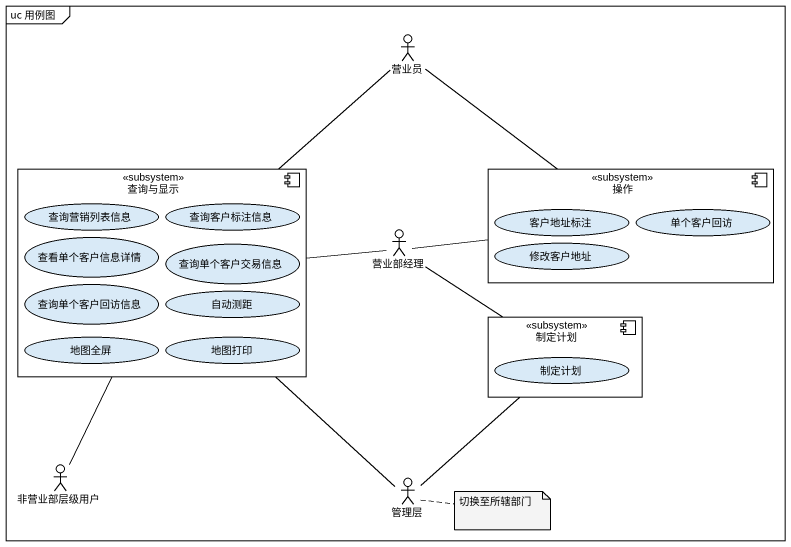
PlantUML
@startuml
mainframe uc 用例图
actor 营业员
component 查询与显示 <<subsystem>> {
  usecase 查询营销列表信息
  usecase 查询客户标注信息
  usecase 查看单个客户信息详情
  usecase 查询单个客户交易信息
  usecase 查询单个客户回访信息
  usecase 自动测距
  usecase 地图全屏
  usecase 地图打印
}
component 操作 <<subsystem>> {
  usecase 客户地址标注
  usecase 修改客户地址
  usecase 单个客户回访
}
actor 营业部经理
component 制定计划 <<subsystem>> {
  usecase "制定计划" as 制定计划_2
}
actor 非营业部层级用户
actor 管理层
营业员 -- 查询与显示
营业员 -- 操作
营业部经理 -left- 查询与显示
营业部经理 -right- 操作
营业部经理 -- 制定计划
非营业部层级用户 -up- 查询与显示
管理层 -up- 查询与显示
管理层 -up- 制定计划
note right of 管理层 : 切换至所辖部门
@enduml
